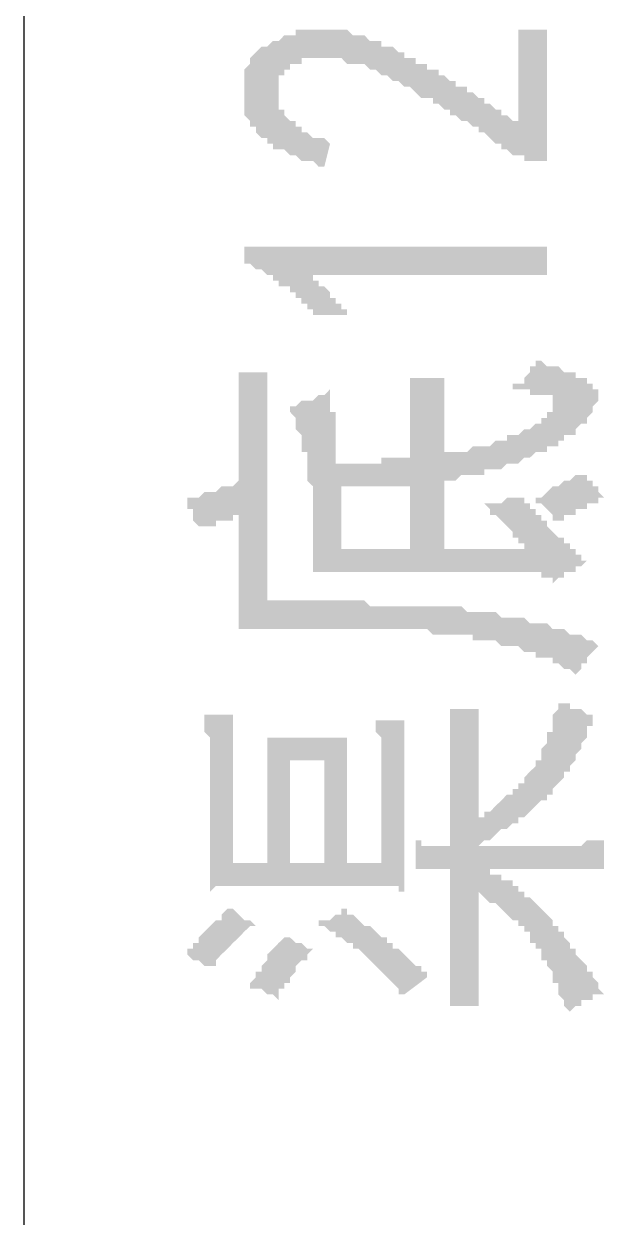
# Model space of a CAD drawing. Header units: millimetres. Extents: x 6156 to 7119, y 3162 to 3647.
# Drawn here: x 6674.24 to 6680.69, y 3459.91 to 3473.18 of the extents above; entities that cross this region are included whole.
import ezdxf

# ---------------------------------------------------------------- set-up
doc = ezdxf.new("R2010")
doc.units = ezdxf.units.MM
doc.layers.add('图层1', color=7, linetype='Continuous')

msp = doc.modelspace()

# ---------------------------------------------------------------- hatches: boundary and pattern name
at = {"layer": '图层1', "transparency": 33554559}
for points in [[(6679.993, 3471.657), (6679.93, 3471.657), (6679.93, 3471.657), (6679.866, 3471.657), (6679.803, 3471.657), (6679.803, 3471.72), (6679.739, 3471.72), (6679.676, 3471.72), (6679.676, 3471.72), (6679.612, 3471.784), (6679.549, 3471.784), (6679.549, 3471.847), (6679.485, 3471.847), (6679.485, 3471.847), (6679.422, 3471.911), (6679.422, 3471.911), (6679.422, 3471.911), (6679.358, 3471.974), (6679.358, 3471.974), (6679.295, 3471.974), (6679.295, 3472.038), (6679.231, 3472.038), (6679.231, 3472.038), (6679.168, 3472.101), (6679.104, 3472.101), (6679.104, 3472.101), (6679.041, 3472.165), (6678.977, 3472.165), (6678.977, 3472.228), (6678.914, 3472.228), (6678.85, 3472.292), (6678.787, 3472.292), (6678.787, 3472.355), (6678.723, 3472.355), (6678.66, 3472.355), (6678.596, 3472.419), (6678.596, 3472.419), (6678.533, 3472.482), (6678.469, 3472.482), (6678.406, 3472.546), (6678.406, 3472.546), (6678.342, 3472.546), (6678.279, 3472.609), (6678.279, 3472.609), (6678.215, 3472.609), (6678.152, 3472.673), (6678.152, 3472.673), (6678.088, 3472.673), (6678.088, 3472.673), (6678.025, 3472.736), (6678.025, 3472.736), (6677.961, 3472.736), (6677.961, 3472.736), (6677.898, 3472.736), (6677.834, 3472.736), (6677.771, 3472.8), (6677.771, 3472.8), (6677.707, 3472.8), (6677.644, 3472.8), (6677.581, 3472.8), (6677.581, 3472.8), (6677.517, 3472.8), (6677.517, 3472.8), (6677.454, 3472.8), (6677.39, 3472.8), (6677.327, 3472.8), (6677.327, 3472.736), (6677.263, 3472.736), (6677.2, 3472.736), (6677.2, 3472.673), (6677.136, 3472.673), (6677.136, 3472.673), (6677.136, 3472.609), (6677.073, 3472.609), (6677.073, 3472.546), (6677.073, 3472.546), (6677.073, 3472.482), (6677.073, 3472.482), (6677.073, 3472.419), (6677.073, 3472.419), (6677.073, 3472.355), (6677.073, 3472.292), (6677.073, 3472.292), (6677.073, 3472.228), (6677.136, 3472.228), (6677.136, 3472.165), (6677.136, 3472.165), (6677.2, 3472.101), (6677.2, 3472.101), (6677.263, 3472.101), (6677.263, 3472.038), (6677.327, 3472.038), (6677.327, 3471.974), (6677.39, 3471.974), (6677.39, 3471.974), (6677.454, 3471.911), (6677.517, 3471.911), (6677.581, 3471.911), (6677.581, 3471.911), (6677.644, 3471.847), (6677.581, 3471.593), (6677.517, 3471.593), (6677.454, 3471.657), (6677.39, 3471.657), (6677.327, 3471.657), (6677.327, 3471.657), (6677.263, 3471.72), (6677.2, 3471.72), (6677.2, 3471.72), (6677.136, 3471.784), (6677.073, 3471.784), (6677.073, 3471.784), (6677.009, 3471.784), (6677.009, 3471.847), (6676.946, 3471.847), (6676.946, 3471.911), (6676.882, 3471.911), (6676.882, 3471.911), (6676.882, 3471.911), (6676.819, 3471.974), (6676.819, 3471.974), (6676.819, 3472.038), (6676.755, 3472.038), (6676.755, 3472.101), (6676.755, 3472.101), (6676.692, 3472.165), (6676.692, 3472.228), (6676.692, 3472.228), (6676.692, 3472.292), (6676.692, 3472.292), (6676.692, 3472.355), (6676.692, 3472.355), (6676.692, 3472.419), (6676.692, 3472.482), (6676.692, 3472.482), (6676.692, 3472.546), (6676.692, 3472.546), (6676.692, 3472.609), (6676.692, 3472.609), (6676.692, 3472.609), (6676.692, 3472.673), (6676.692, 3472.673), (6676.755, 3472.736), (6676.755, 3472.8), (6676.755, 3472.8), (6676.819, 3472.863), (6676.819, 3472.863), (6676.819, 3472.863), (6676.882, 3472.927), (6676.882, 3472.927), (6676.946, 3472.927), (6677.009, 3472.99), (6677.009, 3472.99), (6677.073, 3472.99), (6677.136, 3473.054), (6677.136, 3473.054), (6677.2, 3473.054), (6677.263, 3473.054), (6677.263, 3473.117), (6677.327, 3473.117), (6677.39, 3473.117), (6677.454, 3473.117), (6677.454, 3473.117), (6677.517, 3473.117), (6677.581, 3473.117), (6677.644, 3473.117), (6677.644, 3473.117), (6677.707, 3473.117), (6677.771, 3473.117), (6677.771, 3473.117), (6677.834, 3473.117), (6677.898, 3473.054), (6677.898, 3473.054), (6677.961, 3473.054), (6678.025, 3473.054), (6678.025, 3473.054), (6678.088, 3472.99), (6678.152, 3472.99), (6678.215, 3472.99), (6678.215, 3472.927), (6678.279, 3472.927), (6678.342, 3472.927), (6678.406, 3472.863), (6678.406, 3472.863), (6678.406, 3472.863), (6678.469, 3472.863), (6678.469, 3472.863), (6678.469, 3472.8), (6678.533, 3472.8), (6678.533, 3472.8), (6678.596, 3472.8), (6678.596, 3472.736), (6678.66, 3472.736), (6678.66, 3472.736), (6678.723, 3472.736), (6678.723, 3472.673), (6678.787, 3472.673), (6678.85, 3472.673), (6678.85, 3472.609), (6678.914, 3472.609), (6678.914, 3472.609), (6678.977, 3472.546), (6679.041, 3472.546), (6679.041, 3472.482), (6679.104, 3472.482), (6679.168, 3472.482), (6679.168, 3472.419), (6679.231, 3472.419), (6679.295, 3472.355), (6679.358, 3472.355), (6679.358, 3472.292), (6679.422, 3472.292), (6679.485, 3472.228), (6679.549, 3472.228), (6679.549, 3472.165), (6679.612, 3472.165), (6679.676, 3472.101), (6679.739, 3472.101), (6679.739, 3472.101), (6679.739, 3473.117), (6680.057, 3473.117), (6680.057, 3471.657)], [(6677.39, 3470.387), (6677.39, 3470.387), (6677.453, 3470.387), (6677.453, 3470.323), (6677.517, 3470.323), (6677.517, 3470.26), (6677.58, 3470.26), (6677.58, 3470.26), (6677.644, 3470.196), (6677.644, 3470.196), (6677.644, 3470.133), (6677.707, 3470.133), (6677.707, 3470.069), (6677.771, 3470.069), (6677.771, 3470.006), (6677.834, 3470.006), (6677.834, 3469.942), (6677.834, 3469.942), (6677.517, 3469.942), (6677.453, 3469.942), (6677.453, 3470.006), (6677.39, 3470.006), (6677.39, 3470.069), (6677.326, 3470.069), (6677.326, 3470.133), (6677.263, 3470.133), (6677.263, 3470.196), (6677.199, 3470.196), (6677.199, 3470.26), (6677.136, 3470.26), (6677.072, 3470.26), (6677.072, 3470.323), (6677.009, 3470.323), (6677.009, 3470.387), (6676.945, 3470.387), (6676.945, 3470.387), (6676.882, 3470.45), (6676.818, 3470.45), (6676.818, 3470.45), (6676.755, 3470.514), (6676.755, 3470.514), (6676.691, 3470.514), (6676.691, 3470.704), (6680.057, 3470.704), (6680.057, 3470.387)]]:
    msp.add_hatch(color=256, dxfattribs=at).paths.add_polyline_path(points)
h = msp.add_hatch(color=256, dxfattribs=at)
h.paths.add_polyline_path([(6679.358, 3467.847), (6679.422, 3467.847), (6679.485, 3467.847), (6679.485, 3467.847), (6679.549, 3467.847), (6679.612, 3467.911), (6679.676, 3467.911), (6679.676, 3467.911), (6679.739, 3467.911), (6679.739, 3467.911), (6679.803, 3467.911), (6679.803, 3467.847), (6679.866, 3467.847), (6679.866, 3467.784), (6679.93, 3467.784), (6679.93, 3467.72), (6679.993, 3467.72), (6679.993, 3467.657), (6680.057, 3467.657), (6680.057, 3467.593), (6680.057, 3467.593), (6680.12, 3467.53), (6680.12, 3467.53), (6680.184, 3467.466), (6680.184, 3467.466), (6680.247, 3467.466), (6680.247, 3467.403), (6680.311, 3467.403), (6680.311, 3467.339), (6680.374, 3467.339), (6680.374, 3467.276), (6680.438, 3467.276), (6680.438, 3467.212), (6680.501, 3467.212), (6680.501, 3467.212), (6680.501, 3467.212), (6680.438, 3467.149), (6680.374, 3467.149), (6680.374, 3467.085), (6680.311, 3467.085), (6680.247, 3467.085), (6680.247, 3467.022), (6680.184, 3467.022), (6680.184, 3467.022), (6680.12, 3466.958), (6680.12, 3466.958), (6680.12, 3467.022), (6680.057, 3467.022), (6679.993, 3467.022), (6679.993, 3467.085), (6679.93, 3467.085), (6679.866, 3467.085), (6679.866, 3467.085), (6679.803, 3467.085), (6679.739, 3467.085), (6679.739, 3467.085), (6678.279, 3467.085), (6678.215, 3467.085), (6678.152, 3467.085), (6678.088, 3467.085), (6678.025, 3467.085), (6678.025, 3467.085), (6677.961, 3467.085), (6677.898, 3467.085), (6677.834, 3467.085), (6677.771, 3467.085), (6677.771, 3467.085), (6677.707, 3467.085), (6677.644, 3467.085), (6677.581, 3467.085), (6677.581, 3467.085), (6677.517, 3467.085), (6677.454, 3467.085), (6677.454, 3467.085), (6677.454, 3467.149), (6677.454, 3467.149), (6677.454, 3467.212), (6677.454, 3467.212), (6677.454, 3467.276), (6677.454, 3467.276), (6677.454, 3467.339), (6677.454, 3467.403), (6677.454, 3467.403), (6677.454, 3467.466), (6677.454, 3467.466), (6677.454, 3467.53), (6677.454, 3467.593), (6677.454, 3467.593), (6677.454, 3467.657), (6677.454, 3467.657), (6677.454, 3467.72), (6677.454, 3467.784), (6677.454, 3467.784), (6677.454, 3467.847), (6677.454, 3467.911), (6677.454, 3467.911), (6677.454, 3467.974), (6677.454, 3467.974), (6677.454, 3468.038), (6677.39, 3468.101), (6677.39, 3468.101), (6677.39, 3468.165), (6677.39, 3468.228), (6677.39, 3468.228), (6677.39, 3468.291), (6677.39, 3468.291), (6677.39, 3468.355), (6677.39, 3468.418), (6677.327, 3468.418), (6677.327, 3468.482), (6677.327, 3468.482), (6677.327, 3468.545), (6677.327, 3468.545), (6677.327, 3468.609), (6677.263, 3468.672), (6677.263, 3468.672), (6677.263, 3468.736), (6677.263, 3468.736), (6677.263, 3468.799), (6677.263, 3468.799), (6677.2, 3468.863), (6677.2, 3468.863), (6677.2, 3468.926), (6677.2, 3468.926), (6677.263, 3468.926), (6677.263, 3468.926), (6677.327, 3468.99), (6677.39, 3468.99), (6677.454, 3468.99), (6677.454, 3468.99), (6677.517, 3469.053), (6677.581, 3469.053), (6677.581, 3469.053), (6677.644, 3469.117), (6677.644, 3469.117), (6677.644, 3469.117), (6677.644, 3469.053), (6677.644, 3469.053), (6677.644, 3469.053), (6677.644, 3468.99), (6677.644, 3468.99), (6677.644, 3468.926), (6677.644, 3468.926), (6677.644, 3468.863), (6677.707, 3468.863), (6677.707, 3468.799), (6677.707, 3468.736), (6677.707, 3468.736), (6677.707, 3468.672), (6677.707, 3468.609), (6677.707, 3468.609), (6677.707, 3468.545), (6677.707, 3468.482), (6677.707, 3468.418), (6677.707, 3468.418), (6677.707, 3468.355), (6677.707, 3468.291), (6677.771, 3468.291), (6677.834, 3468.291), (6677.898, 3468.291), (6677.961, 3468.291), (6677.961, 3468.291), (6678.025, 3468.291), (6678.088, 3468.291), (6678.152, 3468.291), (6678.215, 3468.291), (6678.215, 3468.355), (6678.279, 3468.355), (6678.342, 3468.355), (6678.406, 3468.355), (6678.406, 3468.355), (6678.469, 3468.355), (6678.533, 3468.355), (6678.533, 3468.355), (6678.533, 3468.736), (6678.533, 3468.799), (6678.533, 3468.863), (6678.533, 3468.863), (6678.533, 3468.926), (6678.533, 3468.99), (6678.533, 3468.99), (6678.533, 3469.053), (6678.533, 3469.053), (6678.533, 3469.117), (6678.533, 3469.117), (6678.533, 3469.18), (6678.533, 3469.244), (6678.533, 3469.244), (6678.533, 3469.244), (6678.914, 3469.244), (6678.914, 3469.244), (6678.914, 3469.18), (6678.914, 3469.18), (6678.914, 3469.117), (6678.914, 3469.117), (6678.914, 3469.053), (6678.914, 3468.99), (6678.914, 3468.99), (6678.914, 3468.926), (6678.914, 3468.926), (6678.914, 3468.863), (6678.914, 3468.799), (6678.914, 3468.799), (6678.914, 3468.355), (6678.914, 3468.418), (6678.977, 3468.418), (6679.041, 3468.418), (6679.104, 3468.418), (6679.168, 3468.418), (6679.168, 3468.418), (6679.231, 3468.482), (6679.295, 3468.482), (6679.358, 3468.482), (6679.358, 3468.482), (6679.422, 3468.482), (6679.485, 3468.545), (6679.485, 3468.545), (6679.549, 3468.545), (6679.612, 3468.545), (6679.612, 3468.609), (6679.676, 3468.609), (6679.739, 3468.609), (6679.803, 3468.672), (6679.803, 3468.672), (6679.866, 3468.672), (6679.93, 3468.736), (6679.93, 3468.736), (6679.993, 3468.736), (6679.993, 3468.799), (6680.057, 3468.799), (6680.057, 3468.863), (6680.057, 3468.863), (6680.12, 3468.863), (6680.12, 3468.926), (6680.12, 3468.926), (6680.12, 3468.99), (6680.12, 3468.99), (6680.12, 3469.053), (6680.057, 3469.053), (6680.057, 3469.053), (6679.993, 3469.053), (6679.93, 3469.053), (6679.866, 3469.053), (6679.866, 3469.117), (6679.803, 3469.117), (6679.739, 3469.117), (6679.676, 3469.117), (6679.676, 3469.117), (6679.676, 3469.18), (6679.739, 3469.18), (6679.803, 3469.18), (6679.803, 3469.244), (6679.803, 3469.244), (6679.866, 3469.307), (6679.866, 3469.307), (6679.866, 3469.371), (6679.93, 3469.371), (6679.93, 3469.434), (6679.993, 3469.434), (6680.057, 3469.371), (6680.12, 3469.371), (6680.184, 3469.371), (6680.247, 3469.307), (6680.311, 3469.307), (6680.374, 3469.307), (6680.374, 3469.244), (6680.438, 3469.244), (6680.438, 3469.244), (6680.501, 3469.244), (6680.501, 3469.18), (6680.565, 3469.18), (6680.565, 3469.18), (6680.565, 3469.18), (6680.565, 3469.117), (6680.565, 3469.117), (6680.628, 3469.117), (6680.628, 3469.053), (6680.628, 3469.053), (6680.628, 3468.99), (6680.628, 3468.99), (6680.565, 3468.926), (6680.565, 3468.926), (6680.565, 3468.863), (6680.565, 3468.863), (6680.501, 3468.799), (6680.501, 3468.736), (6680.438, 3468.736), (6680.438, 3468.736), (6680.374, 3468.672), (6680.374, 3468.672), (6680.374, 3468.609), (6680.311, 3468.609), (6680.247, 3468.609), (6680.247, 3468.545), (6680.184, 3468.545), (6680.184, 3468.482), (6680.12, 3468.482), (6680.057, 3468.482), (6680.057, 3468.418), (6679.993, 3468.418), (6679.93, 3468.418), (6679.866, 3468.355), (6679.866, 3468.355), (6679.803, 3468.355), (6679.803, 3468.355), (6679.739, 3468.291), (6679.676, 3468.291), (6679.676, 3468.291), (6679.612, 3468.291), (6679.549, 3468.228), (6679.549, 3468.228), (6679.485, 3468.228), (6679.422, 3468.228), (6679.358, 3468.228), (6679.358, 3468.165), (6679.295, 3468.165), (6679.231, 3468.165), (6679.168, 3468.165), (6679.168, 3468.165), (6679.104, 3468.165), (6679.041, 3468.101), (6678.977, 3468.101), (6678.914, 3468.101), (6678.914, 3468.101), (6678.914, 3468.101), (6678.914, 3467.339), (6679.803, 3467.339), (6679.803, 3467.403), (6679.739, 3467.403), (6679.739, 3467.466), (6679.739, 3467.466), (6679.676, 3467.466), (6679.676, 3467.53), (6679.676, 3467.53), (6679.612, 3467.593), (6679.612, 3467.593), (6679.549, 3467.657), (6679.549, 3467.657), (6679.485, 3467.72), (6679.422, 3467.72), (6679.422, 3467.784), (6679.358, 3467.847), (6679.358, 3467.847)], flags=0)
h.paths.add_polyline_path([(6676.946, 3466.768), (6677.009, 3466.768), (6677.073, 3466.768), (6677.136, 3466.768), (6677.263, 3466.768), (6677.327, 3466.768), (6677.39, 3466.768), (6677.454, 3466.768), (6677.517, 3466.768), (6677.517, 3466.768), (6677.581, 3466.768), (6677.644, 3466.768), (6677.707, 3466.768), (6677.771, 3466.768), (6677.834, 3466.768), (6677.898, 3466.768), (6677.961, 3466.768), (6677.961, 3466.768), (6678.025, 3466.768), (6678.088, 3466.704), (6678.152, 3466.704), (6678.152, 3466.704), (6678.215, 3466.704), (6678.279, 3466.704), (6678.342, 3466.704), (6678.342, 3466.704), (6678.406, 3466.704), (6678.406, 3466.704), (6678.469, 3466.704), (6678.533, 3466.704), (6678.533, 3466.704), (6678.596, 3466.704), (6678.596, 3466.704), (6678.66, 3466.704), (6678.66, 3466.704), (6678.66, 3466.704), (6678.723, 3466.704), (6678.787, 3466.704), (6678.787, 3466.704), (6678.85, 3466.704), (6678.914, 3466.704), (6678.977, 3466.704), (6679.041, 3466.704), (6679.041, 3466.704), (6679.104, 3466.704), (6679.168, 3466.641), (6679.231, 3466.641), (6679.231, 3466.641), (6679.295, 3466.641), (6679.358, 3466.641), (6679.422, 3466.641), (6679.485, 3466.641), (6679.485, 3466.641), (6679.549, 3466.577), (6679.612, 3466.577), (6679.676, 3466.577), (6679.676, 3466.577), (6679.739, 3466.577), (6679.739, 3466.577), (6679.803, 3466.577), (6679.866, 3466.514), (6679.93, 3466.514), (6679.93, 3466.514), (6679.993, 3466.514), (6680.057, 3466.514), (6680.12, 3466.45), (6680.12, 3466.45), (6680.184, 3466.45), (6680.247, 3466.45), (6680.247, 3466.45), (6680.311, 3466.387), (6680.374, 3466.387), (6680.438, 3466.387), (6680.438, 3466.387), (6680.501, 3466.323), (6680.565, 3466.323), (6680.565, 3466.323), (6680.628, 3466.26), (6680.692, 3466.26), (6680.628, 3466.26), (6680.628, 3466.26), (6680.565, 3466.196), (6680.565, 3466.196), (6680.501, 3466.133), (6680.501, 3466.133), (6680.501, 3466.069), (6680.438, 3466.069), (6680.438, 3466.006), (6680.374, 3465.942), (6680.374, 3465.942), (6680.311, 3466.006), (6680.311, 3466.006), (6680.247, 3466.006), (6680.184, 3466.069), (6680.184, 3466.069), (6680.12, 3466.069), (6680.12, 3466.133), (6680.057, 3466.133), (6679.993, 3466.133), (6679.93, 3466.133), (6679.93, 3466.196), (6679.866, 3466.196), (6679.803, 3466.196), (6679.803, 3466.196), (6679.739, 3466.26), (6679.676, 3466.26), (6679.612, 3466.26), (6679.612, 3466.26), (6679.549, 3466.26), (6679.485, 3466.323), (6679.485, 3466.323), (6679.422, 3466.323), (6679.358, 3466.323), (6679.358, 3466.323), (6679.295, 3466.323), (6679.231, 3466.323), (6679.231, 3466.387), (6679.168, 3466.387), (6679.104, 3466.387), (6679.104, 3466.387), (6679.041, 3466.387), (6678.977, 3466.387), (6678.914, 3466.387), (6678.85, 3466.387), (6678.85, 3466.387), (6678.787, 3466.387), (6678.723, 3466.45), (6678.66, 3466.45), (6678.596, 3466.45), (6678.533, 3466.45), (6678.533, 3466.45), (6678.469, 3466.45), (6678.406, 3466.45), (6678.342, 3466.45), (6678.279, 3466.45), (6678.215, 3466.45), (6678.215, 3466.45), (6678.152, 3466.45), (6678.088, 3466.45), (6678.025, 3466.45), (6677.961, 3466.45), (6677.961, 3466.45), (6677.898, 3466.45), (6677.834, 3466.45), (6677.771, 3466.45), (6677.771, 3466.45), (6677.707, 3466.45), (6677.644, 3466.45), (6677.581, 3466.45), (6677.581, 3466.45), (6677.517, 3466.45), (6677.454, 3466.45), (6677.39, 3466.45), (6677.327, 3466.45), (6677.327, 3466.45), (6677.263, 3466.45), (6677.2, 3466.45), (6677.136, 3466.45), (6677.073, 3466.45), (6677.073, 3466.45), (6677.009, 3466.45), (6676.946, 3466.45), (6676.882, 3466.45), (6676.819, 3466.45), (6676.755, 3466.45), (6676.755, 3466.45), (6676.692, 3466.45), (6676.628, 3466.45), (6676.628, 3466.45), (6676.628, 3467.72), (6676.565, 3467.72), (6676.565, 3467.657), (6676.501, 3467.657), (6676.438, 3467.657), (6676.374, 3467.657), (6676.374, 3467.593), (6676.311, 3467.593), (6676.247, 3467.593), (6676.184, 3467.593), (6676.184, 3467.53), (6676.184, 3467.593), (6676.12, 3467.657), (6676.12, 3467.657), (6676.12, 3467.72), (6676.12, 3467.72), (6676.12, 3467.784), (6676.057, 3467.784), (6676.057, 3467.847), (6676.057, 3467.911), (6676.057, 3467.911), (6676.12, 3467.911), (6676.12, 3467.911), (6676.184, 3467.911), (6676.247, 3467.974), (6676.311, 3467.974), (6676.311, 3467.974), (6676.374, 3467.974), (6676.438, 3468.038), (6676.438, 3468.038), (6676.501, 3468.038), (6676.565, 3468.038), (6676.628, 3468.101), (6676.628, 3468.101), (6676.628, 3468.672), (6676.628, 3468.672), (6676.628, 3468.736), (6676.628, 3468.799), (6676.628, 3468.799), (6676.628, 3468.863), (6676.628, 3468.926), (6676.628, 3468.926), (6676.628, 3468.99), (6676.628, 3468.99), (6676.628, 3469.053), (6676.628, 3469.117), (6676.628, 3469.117), (6676.628, 3469.18), (6676.628, 3469.18), (6676.628, 3469.244), (6676.628, 3469.244), (6676.628, 3469.307), (6676.628, 3469.307), (6676.946, 3469.307), (6676.946, 3469.307), (6676.946, 3469.244), (6676.946, 3469.244), (6676.946, 3469.18), (6676.946, 3469.117), (6676.946, 3469.117), (6676.946, 3469.053), (6676.946, 3469.053), (6676.946, 3468.99), (6676.946, 3468.99), (6676.946, 3468.926), (6676.946, 3468.863), (6676.946, 3468.863), (6676.946, 3468.799), (6676.946, 3468.736), (6676.946, 3468.736), (6676.946, 3468.672), (6676.946, 3468.672)], flags=0)
h.paths.add_polyline_path([(6678.533, 3468.101), (6678.533, 3468.038), (6678.469, 3468.038), (6678.406, 3468.038), (6678.406, 3468.038), (6678.342, 3468.038), (6678.279, 3468.038), (6678.279, 3468.038), (6678.215, 3468.038), (6678.152, 3468.038), (6678.088, 3468.038), (6678.025, 3468.038), (6677.961, 3468.038), (6677.961, 3468.038), (6677.898, 3468.038), (6677.834, 3468.038), (6677.771, 3468.038), (6677.771, 3468.038), (6677.771, 3467.974), (6677.771, 3467.974), (6677.771, 3467.974), (6677.771, 3467.911), (6677.771, 3467.911), (6677.771, 3467.847), (6677.771, 3467.847), (6677.771, 3467.784), (6677.771, 3467.784), (6677.771, 3467.72), (6677.771, 3467.657), (6677.771, 3467.657), (6677.771, 3467.593), (6677.771, 3467.53), (6677.771, 3467.466), (6677.771, 3467.403), (6677.771, 3467.403), (6677.771, 3467.339), (6678.533, 3467.339)], flags=0)
h.paths.add_polyline_path([(6679.93, 3467.911), (6679.993, 3467.911), (6679.993, 3467.911), (6680.057, 3467.974), (6680.057, 3467.974), (6680.12, 3468.038), (6680.184, 3468.038), (6680.184, 3468.038), (6680.247, 3468.101), (6680.311, 3468.101), (6680.311, 3468.101), (6680.374, 3468.165), (6680.438, 3468.165), (6680.438, 3468.165), (6680.501, 3468.165), (6680.501, 3468.101), (6680.565, 3468.101), (6680.565, 3468.038), (6680.628, 3468.038), (6680.628, 3467.974), (6680.628, 3467.974), (6680.692, 3467.911), (6680.692, 3467.911), (6680.628, 3467.911), (6680.628, 3467.847), (6680.565, 3467.847), (6680.501, 3467.847), (6680.501, 3467.784), (6680.438, 3467.784), (6680.374, 3467.784), (6680.374, 3467.72), (6680.311, 3467.72), (6680.247, 3467.72), (6680.247, 3467.657), (6680.184, 3467.657), (6680.184, 3467.657), (6680.12, 3467.657), (6680.12, 3467.72), (6680.12, 3467.72), (6680.057, 3467.784), (6680.057, 3467.784), (6679.993, 3467.847), (6679.93, 3467.847), (6679.93, 3467.911), (6679.93, 3467.911)], flags=0)
h = msp.add_hatch(color=256, dxfattribs=at)
h.paths.add_polyline_path([(6676.31, 3464.99), (6676.31, 3465.053), (6676.31, 3465.053), (6676.31, 3465.117), (6676.31, 3465.117), (6676.31, 3465.18), (6676.31, 3465.244), (6676.31, 3465.244), (6676.247, 3465.307), (6676.247, 3465.307), (6676.247, 3465.371), (6676.247, 3465.434), (6676.247, 3465.498), (6676.247, 3465.498), (6676.564, 3465.498), (6676.564, 3465.434), (6676.564, 3465.371), (6676.564, 3465.371), (6676.564, 3465.307), (6676.564, 3465.244), (6676.564, 3465.244), (6676.564, 3465.18), (6676.564, 3465.18), (6676.564, 3465.117), (6676.564, 3465.053), (6676.564, 3465.053), (6676.564, 3465.053), (6676.564, 3464.99), (6676.564, 3463.847), (6676.945, 3463.847), (6676.945, 3465.244), (6676.945, 3465.244), (6677.009, 3465.244), (6677.072, 3465.244), (6677.136, 3465.244), (6677.199, 3465.244), (6677.199, 3465.244), (6677.263, 3465.244), (6677.326, 3465.244), (6677.39, 3465.244), (6677.39, 3465.244), (6677.453, 3465.244), (6677.517, 3465.244), (6677.58, 3465.244), (6677.58, 3465.244), (6677.644, 3465.244), (6677.707, 3465.244), (6677.771, 3465.244), (6677.834, 3465.244), (6677.834, 3465.244), (6677.834, 3463.847), (6678.215, 3463.847), (6678.215, 3464.99), (6678.215, 3464.99), (6678.215, 3465.053), (6678.215, 3465.053), (6678.215, 3465.117), (6678.215, 3465.117), (6678.215, 3465.18), (6678.215, 3465.244), (6678.215, 3465.244), (6678.152, 3465.307), (6678.152, 3465.307), (6678.152, 3465.371), (6678.152, 3465.434), (6678.152, 3465.434), (6678.469, 3465.434), (6678.469, 3465.371), (6678.469, 3465.371), (6678.469, 3465.307), (6678.469, 3465.244), (6678.469, 3465.244), (6678.469, 3465.18), (6678.469, 3465.117), (6678.469, 3465.117), (6678.469, 3465.053), (6678.469, 3465.053), (6678.469, 3464.99), (6678.469, 3464.99), (6678.469, 3464.99), (6678.469, 3463.529), (6678.406, 3463.529), (6678.406, 3463.593), (6678.342, 3463.593), (6678.342, 3463.593), (6678.279, 3463.593), (6678.215, 3463.593), (6678.215, 3463.593), (6678.152, 3463.593), (6678.088, 3463.593), (6678.088, 3463.593), (6678.025, 3463.593), (6677.961, 3463.593), (6677.898, 3463.593), (6677.834, 3463.593), (6677.771, 3463.593), (6677.707, 3463.593), (6677.644, 3463.593), (6677.58, 3463.593), (6677.517, 3463.593), (6677.453, 3463.593), (6677.453, 3463.593), (6677.39, 3463.593), (6677.326, 3463.593), (6677.263, 3463.593), (6677.199, 3463.593), (6677.136, 3463.593), (6677.072, 3463.593), (6677.009, 3463.593), (6676.945, 3463.593), (6676.882, 3463.593), (6676.818, 3463.593), (6676.818, 3463.593), (6676.755, 3463.593), (6676.691, 3463.593), (6676.628, 3463.593), (6676.628, 3463.593), (6676.564, 3463.593), (6676.501, 3463.593), (6676.501, 3463.593), (6676.437, 3463.593), (6676.374, 3463.593), (6676.374, 3463.593), (6676.31, 3463.529), (6676.31, 3463.529), (6676.31, 3464.99)], flags=0)
h.paths.add_polyline_path([(6680.692, 3463.783), (6680.692, 3463.783), (6680.628, 3463.783), (6680.628, 3463.783), (6680.565, 3463.783), (6680.565, 3463.783), (6680.501, 3463.783), (6680.438, 3463.783), (6680.438, 3463.783), (6680.374, 3463.783), (6680.311, 3463.783), (6680.247, 3463.783), (6680.247, 3463.783), (6680.184, 3463.783), (6680.12, 3463.783), (6680.057, 3463.783), (6680.057, 3463.783), (6679.993, 3463.783), (6679.93, 3463.783), (6679.866, 3463.783), (6679.803, 3463.783), (6679.739, 3463.783), (6679.676, 3463.783), (6679.612, 3463.783), (6679.549, 3463.783), (6679.485, 3463.783), (6679.422, 3463.783), (6679.358, 3463.783), (6679.358, 3463.783), (6679.422, 3463.783), (6679.422, 3463.72), (6679.485, 3463.72), (6679.549, 3463.72), (6679.549, 3463.656), (6679.612, 3463.656), (6679.676, 3463.656), (6679.676, 3463.593), (6679.739, 3463.593), (6679.739, 3463.529), (6679.803, 3463.529), (6679.803, 3463.466), (6679.866, 3463.466), (6679.866, 3463.466), (6679.93, 3463.402), (6679.93, 3463.402), (6679.993, 3463.339), (6679.993, 3463.339), (6680.057, 3463.275), (6680.057, 3463.275), (6680.12, 3463.212), (6680.12, 3463.212), (6680.12, 3463.148), (6680.184, 3463.148), (6680.184, 3463.148), (6680.184, 3463.085), (6680.247, 3463.085), (6680.247, 3463.021), (6680.311, 3462.958), (6680.311, 3462.958), (6680.311, 3462.894), (6680.374, 3462.894), (6680.374, 3462.831), (6680.374, 3462.831), (6680.438, 3462.767), (6680.438, 3462.767), (6680.501, 3462.704), (6680.501, 3462.704), (6680.501, 3462.64), (6680.565, 3462.64), (6680.565, 3462.577), (6680.565, 3462.577), (6680.628, 3462.513), (6680.628, 3462.513), (6680.628, 3462.45), (6680.628, 3462.45), (6680.692, 3462.386), (6680.628, 3462.386), (6680.565, 3462.386), (6680.565, 3462.323), (6680.501, 3462.323), (6680.438, 3462.323), (6680.438, 3462.259), (6680.374, 3462.259), (6680.374, 3462.259), (6680.311, 3462.196), (6680.311, 3462.196), (6680.311, 3462.196), (6680.247, 3462.259), (6680.247, 3462.323), (6680.247, 3462.323), (6680.184, 3462.386), (6680.184, 3462.45), (6680.184, 3462.45), (6680.184, 3462.513), (6680.12, 3462.513), (6680.12, 3462.577), (6680.12, 3462.64), (6680.12, 3462.64), (6680.057, 3462.704), (6680.057, 3462.704), (6680.057, 3462.767), (6679.993, 3462.767), (6679.993, 3462.831), (6679.993, 3462.831), (6679.993, 3462.894), (6679.93, 3462.894), (6679.93, 3462.958), (6679.93, 3462.958), (6679.866, 3462.958), (6679.866, 3463.021), (6679.866, 3463.021), (6679.866, 3463.085), (6679.803, 3463.085), (6679.803, 3463.148), (6679.739, 3463.148), (6679.739, 3463.212), (6679.676, 3463.212), (6679.676, 3463.212), (6679.612, 3463.275), (6679.612, 3463.275), (6679.549, 3463.339), (6679.549, 3463.339), (6679.485, 3463.402), (6679.485, 3463.402), (6679.422, 3463.402), (6679.358, 3463.466), (6679.358, 3463.466), (6679.295, 3463.529), (6679.295, 3463.529), (6679.295, 3462.767), (6679.295, 3462.767), (6679.295, 3462.704), (6679.295, 3462.64), (6679.295, 3462.64), (6679.295, 3462.577), (6679.295, 3462.577), (6679.295, 3462.513), (6679.295, 3462.45), (6679.295, 3462.45), (6679.295, 3462.386), (6679.295, 3462.386), (6679.295, 3462.323), (6679.295, 3462.259), (6679.295, 3462.259), (6678.977, 3462.259), (6678.977, 3462.323), (6678.977, 3462.323), (6678.977, 3462.386), (6678.977, 3462.45), (6678.977, 3462.45), (6678.977, 3462.513), (6678.977, 3462.513), (6678.977, 3462.577), (6678.977, 3462.64), (6678.977, 3462.64), (6678.977, 3462.704), (6678.977, 3462.704), (6678.977, 3462.767), (6678.977, 3462.767), (6678.977, 3463.783), (6678.977, 3463.783), (6678.914, 3463.783), (6678.85, 3463.783), (6678.787, 3463.783), (6678.787, 3463.783), (6678.723, 3463.783), (6678.66, 3463.783), (6678.596, 3463.783), (6678.596, 3463.783), (6678.596, 3464.101), (6678.66, 3464.101), (6678.66, 3464.037), (6678.723, 3464.037), (6678.787, 3464.037), (6678.85, 3464.037), (6678.914, 3464.037), (6678.914, 3464.037), (6678.977, 3464.037), (6678.977, 3464.037), (6678.977, 3464.99), (6678.977, 3465.053), (6678.977, 3465.117), (6678.977, 3465.117), (6678.977, 3465.18), (6678.977, 3465.244), (6678.977, 3465.244), (6678.977, 3465.307), (6678.977, 3465.307), (6678.977, 3465.371), (6678.977, 3465.434), (6678.977, 3465.434), (6678.977, 3465.498), (6678.977, 3465.498), (6678.977, 3465.561), (6678.977, 3465.561), (6679.295, 3465.561), (6679.295, 3465.561), (6679.295, 3465.498), (6679.295, 3465.498), (6679.295, 3465.434), (6679.295, 3465.371), (6679.295, 3465.371), (6679.295, 3465.307), (6679.295, 3465.307), (6679.295, 3465.244), (6679.295, 3465.244), (6679.295, 3465.18), (6679.295, 3465.117), (6679.295, 3465.117), (6679.295, 3465.053), (6679.295, 3465.053), (6679.295, 3464.355), (6679.358, 3464.355), (6679.358, 3464.418), (6679.422, 3464.418), (6679.485, 3464.482), (6679.485, 3464.482), (6679.549, 3464.545), (6679.549, 3464.545), (6679.612, 3464.609), (6679.612, 3464.609), (6679.676, 3464.609), (6679.676, 3464.672), (6679.739, 3464.672), (6679.739, 3464.736), (6679.803, 3464.736), (6679.803, 3464.799), (6679.803, 3464.799), (6679.866, 3464.863), (6679.866, 3464.863), (6679.93, 3464.926), (6679.93, 3464.926), (6679.93, 3464.99), (6679.93, 3464.99), (6679.993, 3464.99), (6679.993, 3465.053), (6679.993, 3465.117), (6679.993, 3465.117), (6680.057, 3465.18), (6680.057, 3465.18), (6680.057, 3465.244), (6680.057, 3465.307), (6680.12, 3465.307), (6680.12, 3465.371), (6680.12, 3465.371), (6680.12, 3465.434), (6680.12, 3465.434), (6680.12, 3465.498), (6680.184, 3465.561), (6680.184, 3465.561), (6680.184, 3465.625), (6680.184, 3465.625), (6680.184, 3465.688), (6680.184, 3465.688), (6680.184, 3465.625), (6680.247, 3465.625), (6680.311, 3465.625), (6680.311, 3465.561), (6680.374, 3465.561), (6680.438, 3465.561), (6680.438, 3465.561), (6680.501, 3465.498), (6680.565, 3465.498), (6680.565, 3465.498), (6680.565, 3465.498), (6680.565, 3465.434), (6680.565, 3465.371), (6680.501, 3465.371), (6680.501, 3465.307), (6680.501, 3465.244), (6680.501, 3465.244), (6680.438, 3465.18), (6680.438, 3465.18), (6680.438, 3465.117), (6680.438, 3465.117), (6680.374, 3465.053), (6680.374, 3465.053), (6680.374, 3464.99), (6680.311, 3464.926), (6680.311, 3464.926), (6680.311, 3464.863), (6680.247, 3464.863), (6680.247, 3464.799), (6680.247, 3464.799), (6680.184, 3464.736), (6680.184, 3464.736), (6680.184, 3464.736), (6680.12, 3464.672), (6680.12, 3464.672), (6680.12, 3464.609), (6680.057, 3464.609), (6680.057, 3464.545), (6679.993, 3464.545), (6679.993, 3464.545), (6679.93, 3464.482), (6679.93, 3464.482), (6679.866, 3464.418), (6679.866, 3464.418), (6679.803, 3464.355), (6679.803, 3464.355), (6679.739, 3464.355), (6679.739, 3464.291), (6679.676, 3464.291), (6679.612, 3464.228), (6679.612, 3464.228), (6679.549, 3464.228), (6679.485, 3464.164), (6679.485, 3464.164), (6679.422, 3464.101), (6679.358, 3464.101), (6679.358, 3464.101), (6679.295, 3464.037), (6679.358, 3464.037), (6679.422, 3464.037), (6679.485, 3464.037), (6679.549, 3464.037), (6679.612, 3464.037), (6679.676, 3464.037), (6679.739, 3464.037), (6679.803, 3464.037), (6679.866, 3464.037), (6679.93, 3464.037), (6679.993, 3464.037), (6680.057, 3464.037), (6680.057, 3464.037), (6680.12, 3464.037), (6680.184, 3464.037), (6680.247, 3464.037), (6680.311, 3464.037), (6680.311, 3464.037), (6680.374, 3464.037), (6680.438, 3464.037), (6680.438, 3464.037), (6680.501, 3464.101), (6680.501, 3464.101), (6680.565, 3464.101), (6680.628, 3464.101), (6680.628, 3464.101), (6680.692, 3464.101), (6680.692, 3464.101), (6680.692, 3464.101)], flags=0)
h.paths.add_polyline_path([(6677.58, 3464.99), (6677.199, 3464.99), (6677.199, 3463.847), (6677.58, 3463.847)], flags=0)
h.paths.add_polyline_path([(6677.834, 3463.339), (6677.834, 3463.275), (6677.898, 3463.275), (6677.898, 3463.275), (6677.961, 3463.212), (6677.961, 3463.212), (6678.025, 3463.148), (6678.088, 3463.148), (6678.088, 3463.148), (6678.152, 3463.085), (6678.152, 3463.085), (6678.215, 3463.021), (6678.215, 3463.021), (6678.279, 3463.021), (6678.279, 3462.958), (6678.342, 3462.958), (6678.342, 3462.894), (6678.406, 3462.894), (6678.406, 3462.894), (6678.469, 3462.831), (6678.469, 3462.831), (6678.533, 3462.767), (6678.533, 3462.767), (6678.596, 3462.704), (6678.66, 3462.704), (6678.66, 3462.64), (6678.723, 3462.64), (6678.723, 3462.577), (6678.469, 3462.386), (6678.406, 3462.386), (6678.406, 3462.45), (6678.406, 3462.45), (6678.342, 3462.513), (6678.342, 3462.513), (6678.279, 3462.577), (6678.279, 3462.577), (6678.215, 3462.64), (6678.215, 3462.64), (6678.152, 3462.704), (6678.152, 3462.704), (6678.088, 3462.767), (6678.088, 3462.767), (6678.025, 3462.831), (6678.025, 3462.831), (6678.025, 3462.831), (6677.961, 3462.894), (6677.898, 3462.894), (6677.898, 3462.958), (6677.834, 3462.958), (6677.834, 3462.958), (6677.771, 3463.021), (6677.707, 3463.021), (6677.707, 3463.085), (6677.644, 3463.085), (6677.644, 3463.085), (6677.58, 3463.148), (6677.58, 3463.148), (6677.517, 3463.148), (6677.517, 3463.212), (6677.517, 3463.212), (6677.58, 3463.212), (6677.644, 3463.212), (6677.707, 3463.275), (6677.707, 3463.275), (6677.771, 3463.275), (6677.771, 3463.339), (6677.834, 3463.339)], flags=0)
h.paths.add_polyline_path([(6677.453, 3462.894), (6677.39, 3462.831), (6677.39, 3462.831), (6677.39, 3462.767), (6677.326, 3462.767), (6677.326, 3462.767), (6677.263, 3462.704), (6677.263, 3462.704), (6677.263, 3462.64), (6677.199, 3462.577), (6677.199, 3462.577), (6677.199, 3462.513), (6677.136, 3462.513), (6677.136, 3462.45), (6677.072, 3462.45), (6677.072, 3462.386), (6677.072, 3462.386), (6677.072, 3462.323), (6677.009, 3462.386), (6676.945, 3462.386), (6676.945, 3462.386), (6676.882, 3462.45), (6676.818, 3462.45), (6676.755, 3462.45), (6676.755, 3462.45), (6676.755, 3462.513), (6676.818, 3462.577), (6676.818, 3462.577), (6676.818, 3462.64), (6676.882, 3462.64), (6676.882, 3462.704), (6676.882, 3462.704), (6676.945, 3462.767), (6676.945, 3462.767), (6676.945, 3462.831), (6677.009, 3462.894), (6677.009, 3462.894), (6677.009, 3462.894), (6677.072, 3462.958), (6677.072, 3462.958), (6677.136, 3463.021), (6677.136, 3463.021), (6677.136, 3463.021), (6677.199, 3463.021), (6677.199, 3463.021), (6677.263, 3462.958), (6677.326, 3462.958), (6677.326, 3462.958), (6677.39, 3462.894), (6677.39, 3462.894), (6677.453, 3462.894)], flags=0)
h.paths.add_polyline_path([(6676.818, 3463.148), (6676.755, 3463.148), (6676.755, 3463.148), (6676.691, 3463.085), (6676.691, 3463.085), (6676.691, 3463.085), (6676.628, 3463.021), (6676.628, 3463.021), (6676.564, 3462.958), (6676.564, 3462.958), (6676.501, 3462.894), (6676.501, 3462.894), (6676.437, 3462.831), (6676.437, 3462.831), (6676.374, 3462.767), (6676.374, 3462.704), (6676.31, 3462.704), (6676.31, 3462.704), (6676.31, 3462.704), (6676.247, 3462.704), (6676.183, 3462.767), (6676.183, 3462.767), (6676.12, 3462.767), (6676.056, 3462.831), (6676.056, 3462.831), (6676.056, 3462.894), (6676.12, 3462.894), (6676.12, 3462.958), (6676.183, 3462.958), (6676.183, 3463.021), (6676.247, 3463.085), (6676.247, 3463.085), (6676.31, 3463.148), (6676.31, 3463.148), (6676.374, 3463.212), (6676.374, 3463.212), (6676.437, 3463.212), (6676.437, 3463.275), (6676.437, 3463.275), (6676.501, 3463.339), (6676.501, 3463.339), (6676.564, 3463.339), (6676.564, 3463.339), (6676.628, 3463.275), (6676.628, 3463.275), (6676.691, 3463.212), (6676.691, 3463.212), (6676.755, 3463.212), (6676.818, 3463.148), (6676.818, 3463.148)], flags=0)

# ---------------------------------------------------------------- linework, layer by layer
msp.add_line((6674.239, 3557.753), (6674.239, 3443.885))

doc.saveas('drawing.dxf')
